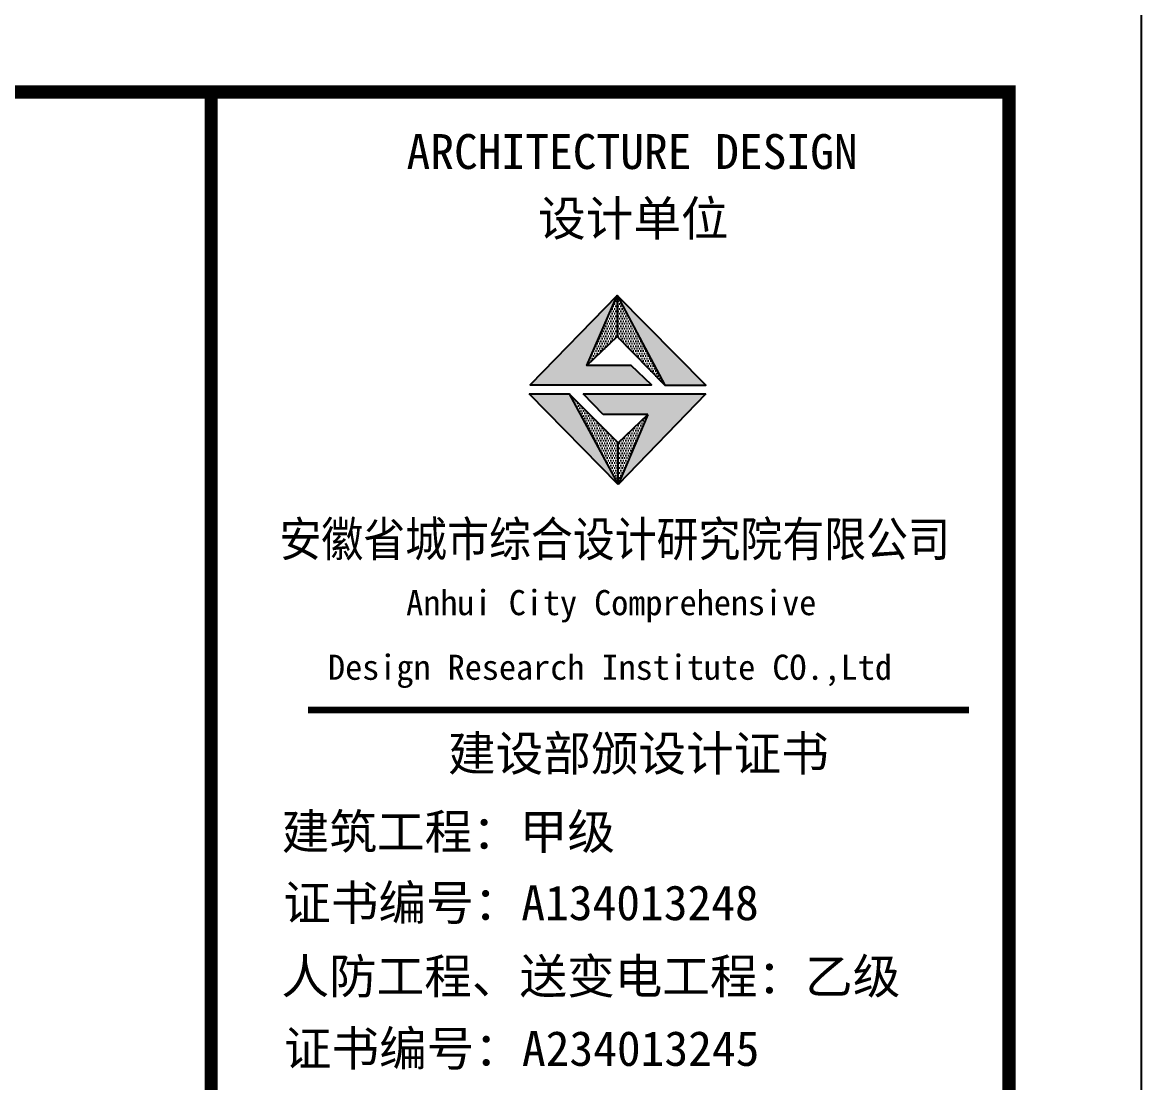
# Model space of a CAD drawing. Extents: x 69728788 to 150163257, y 20675998 to 43663798.
# Drawn here: x 75132676 to 75141951, y 20944978 to 20953765 of the extents above; entities that cross this region are included whole.
import ezdxf

# ---------------------------------------------------------------- set-up
doc = ezdxf.new("R2010")
doc.units = 0
doc.header["$LTSCALE"] = 1000
doc.header["$MEASUREMENT"] = 0
doc.layers.add('PUB_TITLE', color=4, linetype='CONTINUOUS')
doc.layers.add('图框', color=253, linetype='CONTINUOUS')
doc.styles.add('黑体', font='simhei.ttf', dxfattribs={"width": 0.6, "height": 4.3})

msp = doc.modelspace()

# ---------------------------------------------------------------- hatches: boundary and pattern name
at = {"layer": '图框'}
for points in [[(75137354.2, 20950921.6), (75137604.6, 20951502.4), (75136882.6, 20950760.4), (75137887.9, 20950760.4), (75137721.1, 20950921.6)], [(75137999.1, 20950757.3), (75138339.4, 20950757.3), (75137604.6, 20951502.4)], [(75137208.1, 20950685.7), (75136874.3, 20950685.7), (75137614.4, 20949934)], [(75137323.3, 20950687.9), (75137487.4, 20950515.6), (75137859.3, 20950515.6), (75137614.4, 20949934), (75138340, 20950687.9)]]:
    msp.add_hatch(color=1, dxfattribs=at).paths.add_polyline_path(points)
h = msp.add_hatch(dxfattribs=at)
h.set_pattern_fill('DOTS', color=256, scale=330, style=0)
h.set_pattern_definition([(0, (72630305.486, 21898657.26), (10.3125, 20.625), [0, -20.625])])
h.paths.add_polyline_path([(75137614.4, 20949934), (75137614.4, 20950280.5), (75137208.1, 20950685.7)])
h.paths.add_polyline_path([(75137859.3, 20950515.6), (75137614.4, 20950280.5), (75137614.4, 20949934)])
h.paths.add_polyline_path([(75137604.6, 20951502.4), (75137604.6, 20951160.9), (75137999.1, 20950757.3)])
h.paths.add_polyline_path([(75137604.6, 20951160.9), (75137604.6, 20951502.4), (75137354.2, 20950921.6)])

# ---------------------------------------------------------------- linework, layer by layer
at = {"layer": 'PUB_TITLE'}
msp.add_lwpolyline([(75043830.5, 20908087.7), (75141950.5, 20908087.7), (75141950.5, 20954287.7), (75043830.5, 20954287.7)], close=True, dxfattribs=at)
at = {"layer": 'PUB_TITLE', "const_width": 110}
msp.add_lwpolyline([(75046580.5, 20909187.7), (75140850.5, 20909187.7), (75140850.5, 20953187.7), (75046580.5, 20953187.7)], close=True, dxfattribs=at)
at = {"layer": '图框'}
for p, q in [((75137354.2, 20950921.6), (75137604.6, 20951502.4)), ((75137604.6, 20951502.4), (75137999.1, 20950757.3)), ((75137614.4, 20949934), (75136874.3, 20950685.7)), ((75136874.3, 20950685.7), (75137208.1, 20950685.7)), ((75137614.4, 20949934), (75136874.3, 20950685.7)), ((75136874.3, 20950685.7), (75137208.1, 20950685.7)), ((75136874.3, 20950685.7), (75137208.1, 20950685.7)), ((75137614.4, 20950280.5), (75137208.1, 20950685.7)), ((75137323.3, 20950687.9), (75138340, 20950687.9)), ((75137487.4, 20950515.6), (75137323.3, 20950687.9)), ((75138340, 20950687.9), (75137614.4, 20949934)), ((75137859.3, 20950515.6), (75137487.4, 20950515.6)), ((75137614.4, 20950280.5), (75137859.3, 20950515.6)), ((75137859.3, 20950515.6), (75137614.4, 20949934)), ((75137614.4, 20949934), (75137614.4, 20950280.5)), ((75137614.4, 20949934), (75137614.4, 20950280.5)), ((75137614.4, 20949934), (75137614.4, 20950280.5))]:
    msp.add_line(p, q, dxfattribs=at)
at = {"layer": '图框', "color": 1}
for p, q in [((75137614.4, 20949934), (75136874.3, 20950685.7)), ((75137208.1, 20950685.7), (75137614.4, 20949934))]:
    msp.add_line(p, q, dxfattribs=at)
at = {"layer": '图框', "color": 4}
for points, const_width in [([(75134240.3, 20953187.7), (75134240.3, 20909187.7)], 108.4), ([(75135041.9, 20948066.1), (75140519.9, 20948066.1)], 54.8)]:
    msp.add_lwpolyline(points, dxfattribs=dict(at, const_width=const_width))
at = {"layer": '图框'}
for points in [[(75137721.1, 20950921.6), (75137354.2, 20950921.6), (75137604.6, 20951160.9), (75137999.1, 20950757.3), (75138339.4, 20950757.3), (75137604.6, 20951502.4), (75136882.6, 20950760.4), (75137887.9, 20950760.4), (75137721.1, 20950921.6)], [(75137604.6, 20951502.4), (75137604.6, 20951160.9)]]:
    msp.add_lwpolyline(points, dxfattribs=at)

# ---------------------------------------------------------------- texts
at = {"layer": '图框', "color": 4, "style": '黑体'}
for s, height, p in [('ARCHITECTURE DESIGN', 289.238, (75135859.3, 20952550)), ('设计单位', 289.24, (75136949.7, 20951996)), ('Anhui City Comprehensive ', 208.164, (75135856.3, 20948852)), (' Design Research Institute CO.,Ltd', 208.164, (75135067.2, 20948316.4)), ('建设部颁设计证书', 289.24, (75136203, 20947561.6)), (' 建筑工程：甲级', 289.24, (75134628.6, 20946913.4)), ('证书编号：A134013248', 289.238, (75134837.8, 20946324)), ('人防工程、送变电工程：乙级', 289.238, (75134822.6, 20945714.9)), ('证书编号：A234013245', 289.238, (75134843.1, 20945116.4))]:
    msp.add_text(s, height=height, dxfattribs=at).set_placement(p)
at = {"layer": '图框', "color": 4, "style": '黑体', "width": 0.88}
msp.add_text('安徽省城市综合设计研究院有限公司', height=289.238, dxfattribs=at).set_placement((75134806.8, 20949338.2))

doc.saveas('drawing.dxf')
